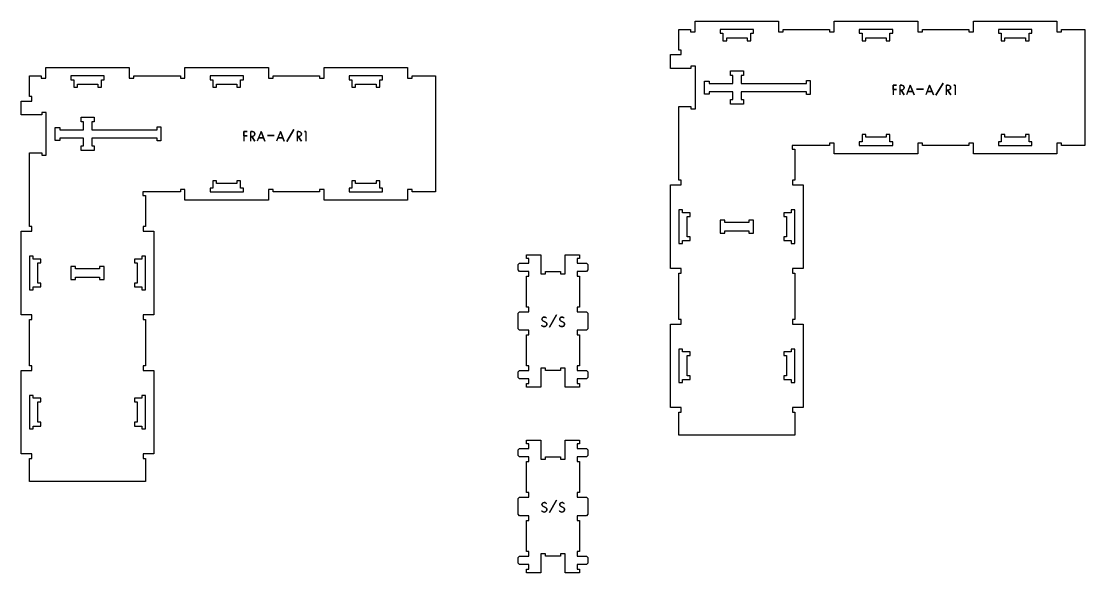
# Model space of a CAD drawing. Extents: x -6325 to 14275, y -6125 to 2946.
# Drawn here: x -1446 to 846, y 1457 to 2646 of the extents above; entities that cross this region are included whole.
import ezdxf

# ---------------------------------------------------------------- set-up
doc = ezdxf.new("R2010")
doc.units = 0
for name, color, linetype in [('CUTS', 7, 'CONTINUOUS'), ('OUTLINES', 7, 'CONTINUOUS'), ('TAGS', 7, 'CONTINUOUS')]:
    doc.layers.add(name, color=color, linetype=linetype)

msp = doc.modelspace()

# ---------------------------------------------------------------- linework, layer by layer
at = {"layer": 'CUTS', "color": 4}
for points in [[(66.5, 2628.5), (60.5, 2628.5), (60.5, 2620.5), (66.5, 2620.5), (66.5, 2610.5), (66.5, 2604.5), (74.5, 2604.5), (74.5, 2610.5), (118.5, 2610.5), (118.5, 2604.5), (126.5, 2604.5), (126.5, 2610.5), (126.5, 2620.5), (132.5, 2620.5), (132.5, 2628.5), (126.5, 2628.5)], [(366.5, 2628.5), (360.5, 2628.5), (360.5, 2620.5), (366.5, 2620.5), (366.5, 2610.5), (366.5, 2604.5), (374.5, 2604.5), (374.5, 2610.5), (418.5, 2610.5), (418.5, 2604.5), (426.5, 2604.5), (426.5, 2610.5), (426.5, 2620.5), (432.5, 2620.5), (432.5, 2628.5), (426.5, 2628.5)], [(666.5, 2628.5), (660.5, 2628.5), (660.5, 2620.5), (666.5, 2620.5), (666.5, 2610.5), (666.5, 2604.5), (674.5, 2604.5), (674.5, 2610.5), (718.5, 2610.5), (718.5, 2604.5), (726.5, 2604.5), (726.5, 2610.5), (726.5, 2620.5), (732.5, 2620.5), (732.5, 2628.5), (726.5, 2628.5)], [(-1333.5, 2528.5), (-1339.5, 2528.5), (-1339.5, 2520.5), (-1333.5, 2520.5), (-1333.5, 2510.5), (-1333.5, 2504.5), (-1325.5, 2504.5), (-1325.5, 2510.5), (-1281.5, 2510.5), (-1281.5, 2504.5), (-1273.5, 2504.5), (-1273.5, 2510.5), (-1273.5, 2520.5), (-1267.5, 2520.5), (-1267.5, 2528.5), (-1273.5, 2528.5)], [(-1033.5, 2528.5), (-1039.5, 2528.5), (-1039.5, 2520.5), (-1033.5, 2520.5), (-1033.5, 2510.5), (-1033.5, 2504.5), (-1025.5, 2504.5), (-1025.5, 2510.5), (-981.5, 2510.5), (-981.5, 2504.5), (-973.5, 2504.5), (-973.5, 2510.5), (-973.5, 2520.5), (-967.5, 2520.5), (-967.5, 2528.5), (-973.5, 2528.5)], [(-733.5, 2528.5), (-739.5, 2528.5), (-739.5, 2520.5), (-733.5, 2520.5), (-733.5, 2510.5), (-733.5, 2504.5), (-725.5, 2504.5), (-725.5, 2510.5), (-681.5, 2510.5), (-681.5, 2504.5), (-673.5, 2504.5), (-673.5, 2510.5), (-673.5, 2520.5), (-667.5, 2520.5), (-667.5, 2528.5), (-673.5, 2528.5)], [(246.5, 2512.5), (246.5, 2518.5), (254.5, 2518.5), (254.5, 2512.5), (254.5, 2494.5), (254.5, 2488.5), (246.5, 2488.5), (246.5, 2494.5), (105.5, 2494.5), (105.5, 2477.5), (110.5, 2477.5), (110.5, 2467.5), (82.5, 2467.5), (82.5, 2477.5), (87.5, 2477.5), (87.5, 2494.5), (36.5, 2494.5), (36.5, 2489.5), (26.5, 2489.5), (26.5, 2517.5), (36.5, 2517.5), (36.5, 2512.5), (87.5, 2512.5), (87.5, 2529.5), (82.5, 2529.5), (82.5, 2539.5), (110.5, 2539.5), (110.5, 2529.5), (105.5, 2529.5), (105.5, 2512.5)], [(-1153.5, 2412.5), (-1153.5, 2418.5), (-1145.5, 2418.5), (-1145.5, 2412.5), (-1145.5, 2394.5), (-1145.5, 2388.5), (-1153.5, 2388.5), (-1153.5, 2394.5), (-1294.5, 2394.5), (-1294.5, 2377.5), (-1289.5, 2377.5), (-1289.5, 2367.5), (-1317.5, 2367.5), (-1317.5, 2377.5), (-1312.5, 2377.5), (-1312.5, 2394.5), (-1363.5, 2394.5), (-1363.5, 2389.5), (-1373.5, 2389.5), (-1373.5, 2417.5), (-1363.5, 2417.5), (-1363.5, 2412.5), (-1312.5, 2412.5), (-1312.5, 2429.5), (-1317.5, 2429.5), (-1317.5, 2439.5), (-1289.5, 2439.5), (-1289.5, 2429.5), (-1294.5, 2429.5), (-1294.5, 2412.5)], [(426.5, 2378.5), (432.5, 2378.5), (432.5, 2386.5), (426.5, 2386.5), (426.5, 2396.5), (426.5, 2402.5), (418.5, 2402.5), (418.5, 2396.5), (374.5, 2396.5), (374.5, 2402.5), (366.5, 2402.5), (366.5, 2396.5), (366.5, 2386.5), (360.5, 2386.5), (360.5, 2378.5), (366.5, 2378.5)], [(726.5, 2378.5), (732.5, 2378.5), (732.5, 2386.5), (726.5, 2386.5), (726.5, 2396.5), (726.5, 2402.5), (718.5, 2402.5), (718.5, 2396.5), (674.5, 2396.5), (674.5, 2402.5), (666.5, 2402.5), (666.5, 2396.5), (666.5, 2386.5), (660.5, 2386.5), (660.5, 2378.5), (666.5, 2378.5)], [(-973.5, 2278.5), (-967.5, 2278.5), (-967.5, 2286.5), (-973.5, 2286.5), (-973.5, 2296.5), (-973.5, 2302.5), (-981.5, 2302.5), (-981.5, 2296.5), (-1025.5, 2296.5), (-1025.5, 2302.5), (-1033.5, 2302.5), (-1033.5, 2296.5), (-1033.5, 2286.5), (-1039.5, 2286.5), (-1039.5, 2278.5), (-1033.5, 2278.5)], [(-673.5, 2278.5), (-667.5, 2278.5), (-667.5, 2286.5), (-673.5, 2286.5), (-673.5, 2296.5), (-673.5, 2302.5), (-681.5, 2302.5), (-681.5, 2296.5), (-725.5, 2296.5), (-725.5, 2302.5), (-733.5, 2302.5), (-733.5, 2296.5), (-733.5, 2286.5), (-739.5, 2286.5), (-739.5, 2278.5), (-733.5, 2278.5)], [(-28.5, 2173.5), (-28.5, 2167.5), (-20.5, 2167.5), (-20.5, 2173.5), (-10.5, 2173.5), (-4.5, 2173.5), (-4.5, 2181.5), (-10.5, 2181.5), (-10.5, 2225.5), (-4.5, 2225.5), (-4.5, 2233.5), (-10.5, 2233.5), (-20.5, 2233.5), (-20.5, 2239.5), (-28.5, 2239.5), (-28.5, 2233.5)], [(221.5, 2233.5), (221.5, 2239.5), (213.5, 2239.5), (213.5, 2233.5), (203.5, 2233.5), (197.5, 2233.5), (197.5, 2225.5), (203.5, 2225.5), (203.5, 2181.5), (197.5, 2181.5), (197.5, 2173.5), (203.5, 2173.5), (213.5, 2173.5), (213.5, 2167.5), (221.5, 2167.5), (221.5, 2173.5)], [(60.5, 2217.5), (60.5, 2189.5), (70.5, 2189.5), (70.5, 2194.5), (122.5, 2194.5), (122.5, 2189.5), (132.5, 2189.5), (132.5, 2217.5), (122.5, 2217.5), (122.5, 2212.5), (70.5, 2212.5), (70.5, 2217.5)], [(-1428.5, 2073.5), (-1428.5, 2067.5), (-1420.5, 2067.5), (-1420.5, 2073.5), (-1410.5, 2073.5), (-1404.5, 2073.5), (-1404.5, 2081.5), (-1410.5, 2081.5), (-1410.5, 2125.5), (-1404.5, 2125.5), (-1404.5, 2133.5), (-1410.5, 2133.5), (-1420.5, 2133.5), (-1420.5, 2139.5), (-1428.5, 2139.5), (-1428.5, 2133.5)], [(-1178.5, 2133.5), (-1178.5, 2139.5), (-1186.5, 2139.5), (-1186.5, 2133.5), (-1196.5, 2133.5), (-1202.5, 2133.5), (-1202.5, 2125.5), (-1196.5, 2125.5), (-1196.5, 2081.5), (-1202.5, 2081.5), (-1202.5, 2073.5), (-1196.5, 2073.5), (-1186.5, 2073.5), (-1186.5, 2067.5), (-1178.5, 2067.5), (-1178.5, 2073.5)], [(-1339.5, 2117.5), (-1339.5, 2089.5), (-1329.5, 2089.5), (-1329.5, 2094.5), (-1277.5, 2094.5), (-1277.5, 2089.5), (-1267.5, 2089.5), (-1267.5, 2117.5), (-1277.5, 2117.5), (-1277.5, 2112.5), (-1329.5, 2112.5), (-1329.5, 2117.5)], [(-28.5, 1873.5), (-28.5, 1867.5), (-20.5, 1867.5), (-20.5, 1873.5), (-10.5, 1873.5), (-4.5, 1873.5), (-4.5, 1881.5), (-10.5, 1881.5), (-10.5, 1925.5), (-4.5, 1925.5), (-4.5, 1933.5), (-10.5, 1933.5), (-20.5, 1933.5), (-20.5, 1939.5), (-28.5, 1939.5), (-28.5, 1933.5)], [(221.5, 1933.5), (221.5, 1939.5), (213.5, 1939.5), (213.5, 1933.5), (203.5, 1933.5), (197.5, 1933.5), (197.5, 1925.5), (203.5, 1925.5), (203.5, 1881.5), (197.5, 1881.5), (197.5, 1873.5), (203.5, 1873.5), (213.5, 1873.5), (213.5, 1867.5), (221.5, 1867.5), (221.5, 1873.5)], [(-1428.5, 1773.5), (-1428.5, 1767.5), (-1420.5, 1767.5), (-1420.5, 1773.5), (-1410.5, 1773.5), (-1404.5, 1773.5), (-1404.5, 1781.5), (-1410.5, 1781.5), (-1410.5, 1825.5), (-1404.5, 1825.5), (-1404.5, 1833.5), (-1410.5, 1833.5), (-1420.5, 1833.5), (-1420.5, 1839.5), (-1428.5, 1839.5), (-1428.5, 1833.5)], [(-1178.5, 1833.5), (-1178.5, 1839.5), (-1186.5, 1839.5), (-1186.5, 1833.5), (-1196.5, 1833.5), (-1202.5, 1833.5), (-1202.5, 1825.5), (-1196.5, 1825.5), (-1196.5, 1781.5), (-1202.5, 1781.5), (-1202.5, 1773.5), (-1196.5, 1773.5), (-1186.5, 1773.5), (-1186.5, 1767.5), (-1178.5, 1767.5), (-1178.5, 1773.5)]]:
    msp.add_lwpolyline(points, close=True, dxfattribs=at)
at = {"layer": 'OUTLINES', "color": 5}
for points in [[(221.5, 2303.5), (216.5, 2303.5), (216.5, 2293.5), (239.5, 2293.5), (239.5, 2113.5), (216.5, 2113.5), (216.5, 2103.5), (221.5, 2103.5), (221.5, 2003.5), (216.5, 2003.5), (216.5, 1993.5), (239.5, 1993.5), (239.5, 1813.5), (216.5, 1813.5), (216.5, 1803.5), (221.5, 1803.5), (221.5, 1753.5), (-28.5, 1753.5), (-28.5, 1803.5), (-23.5, 1803.5), (-23.5, 1813.5), (-46.5, 1813.5), (-46.5, 1993.5), (-23.5, 1993.5), (-23.5, 2003.5), (-28.5, 2003.5), (-28.5, 2103.5), (-23.5, 2103.5), (-23.5, 2113.5), (-46.5, 2113.5), (-46.5, 2293.5), (-23.5, 2293.5), (-23.5, 2303.5), (-28.5, 2303.5), (-28.5, 2462.5), (-2.5, 2462.5), (-2.5, 2457.5), (7.5, 2457.5), (7.5, 2549.5), (-2.5, 2549.5), (-2.5, 2544.5), (-46.5, 2544.5), (-46.5, 2574.5), (-23.5, 2574.5), (-23.5, 2584.5), (-28.5, 2584.5), (-28.5, 2628.5), (-3.5, 2628.5), (-3.5, 2623.5), (6.5, 2623.5), (6.5, 2646.5), (186.5, 2646.5), (186.5, 2623.5), (196.5, 2623.5), (196.5, 2628.5), (296.5, 2628.5), (296.5, 2623.5), (306.5, 2623.5), (306.5, 2646.5), (486.5, 2646.5), (486.5, 2623.5), (496.5, 2623.5), (496.5, 2628.5), (596.5, 2628.5), (596.5, 2623.5), (606.5, 2623.5), (606.5, 2646.5), (786.5, 2646.5), (786.5, 2623.5), (796.5, 2623.5), (796.5, 2628.5), (846.5, 2628.5), (846.5, 2378.5), (796.5, 2378.5), (796.5, 2383.5), (786.5, 2383.5), (786.5, 2360.5), (606.5, 2360.5), (606.5, 2383.5), (596.5, 2383.5), (596.5, 2378.5), (496.5, 2378.5), (496.5, 2383.5), (486.5, 2383.5), (486.5, 2360.5), (306.5, 2360.5), (306.5, 2383.5), (296.5, 2383.5), (296.5, 2378.5), (221.5, 2378.5), (215.5, 2378.5), (215.5, 2370.5), (221.5, 2370.5)], [(-1178.5, 2203.5), (-1183.5, 2203.5), (-1183.5, 2193.5), (-1160.5, 2193.5), (-1160.5, 2013.5), (-1183.5, 2013.5), (-1183.5, 2003.5), (-1178.5, 2003.5), (-1178.5, 1903.5), (-1183.5, 1903.5), (-1183.5, 1893.5), (-1160.5, 1893.5), (-1160.5, 1713.5), (-1183.5, 1713.5), (-1183.5, 1703.5), (-1178.5, 1703.5), (-1178.5, 1653.5), (-1428.5, 1653.5), (-1428.5, 1703.5), (-1423.5, 1703.5), (-1423.5, 1713.5), (-1446.5, 1713.5), (-1446.5, 1893.5), (-1423.5, 1893.5), (-1423.5, 1903.5), (-1428.5, 1903.5), (-1428.5, 2003.5), (-1423.5, 2003.5), (-1423.5, 2013.5), (-1446.5, 2013.5), (-1446.5, 2193.5), (-1423.5, 2193.5), (-1423.5, 2203.5), (-1428.5, 2203.5), (-1428.5, 2362.5), (-1402.5, 2362.5), (-1402.5, 2357.5), (-1392.5, 2357.5), (-1392.5, 2449.5), (-1402.5, 2449.5), (-1402.5, 2444.5), (-1446.5, 2444.5), (-1446.5, 2474.5), (-1423.5, 2474.5), (-1423.5, 2484.5), (-1428.5, 2484.5), (-1428.5, 2528.5), (-1403.5, 2528.5), (-1403.5, 2523.5), (-1393.5, 2523.5), (-1393.5, 2546.5), (-1213.5, 2546.5), (-1213.5, 2523.5), (-1203.5, 2523.5), (-1203.5, 2528.5), (-1103.5, 2528.5), (-1103.5, 2523.5), (-1093.5, 2523.5), (-1093.5, 2546.5), (-913.5, 2546.5), (-913.5, 2523.5), (-903.5, 2523.5), (-903.5, 2528.5), (-803.5, 2528.5), (-803.5, 2523.5), (-793.5, 2523.5), (-793.5, 2546.5), (-613.5, 2546.5), (-613.5, 2523.5), (-603.5, 2523.5), (-603.5, 2528.5), (-553.5, 2528.5), (-553.5, 2278.5), (-603.5, 2278.5), (-603.5, 2283.5), (-613.5, 2283.5), (-613.5, 2260.5), (-793.5, 2260.5), (-793.5, 2283.5), (-803.5, 2283.5), (-803.5, 2278.5), (-903.5, 2278.5), (-903.5, 2283.5), (-913.5, 2283.5), (-913.5, 2260.5), (-1093.5, 2260.5), (-1093.5, 2283.5), (-1103.5, 2283.5), (-1103.5, 2278.5), (-1178.5, 2278.5), (-1184.5, 2278.5), (-1184.5, 2270.5), (-1178.5, 2270.5)], [(-243, 2143), (-243, 2135), (-248, 2135), (-248, 2125), (-228, 2125), (-225, 2122), (-225, 2110), (-228, 2107), (-248, 2107), (-248, 2097), (-243, 2097), (-243, 2030), (-248, 2030), (-248, 2020), (-228, 2020), (-225, 2017), (-225, 1983), (-228, 1980), (-248, 1980), (-248, 1970), (-243, 1970), (-243, 1903), (-248, 1903), (-248, 1893), (-228, 1893), (-225, 1890), (-225, 1878), (-228, 1875), (-248, 1875), (-248, 1865), (-243, 1865), (-243, 1857), (-274, 1857), (-274, 1898), (-284, 1898), (-284, 1893), (-316, 1893), (-316, 1898), (-326, 1898), (-326, 1857), (-357, 1857), (-357, 1865), (-352, 1865), (-352, 1875), (-372, 1875), (-375, 1878), (-375, 1890), (-372, 1893), (-352, 1893), (-352, 1903), (-357, 1903), (-357, 1970), (-352, 1970), (-352, 1980), (-372, 1980), (-375, 1983), (-375, 2017), (-372, 2020), (-352, 2020), (-352, 2030), (-357, 2030), (-357, 2097), (-352, 2097), (-352, 2107), (-372, 2107), (-375, 2110), (-375, 2122), (-372, 2125), (-352, 2125), (-352, 2135), (-357, 2135), (-357, 2143), (-326, 2143), (-326, 2102), (-316, 2102), (-316, 2107), (-284, 2107), (-284, 2102), (-274, 2102), (-274, 2143)], [(-243, 1743), (-243, 1735), (-248, 1735), (-248, 1725), (-228, 1725), (-225, 1722), (-225, 1710), (-228, 1707), (-248, 1707), (-248, 1697), (-243, 1697), (-243, 1630), (-248, 1630), (-248, 1620), (-228, 1620), (-225, 1617), (-225, 1583), (-228, 1580), (-248, 1580), (-248, 1570), (-243, 1570), (-243, 1503), (-248, 1503), (-248, 1493), (-228, 1493), (-225, 1490), (-225, 1478), (-228, 1475), (-248, 1475), (-248, 1465), (-243, 1465), (-243, 1457), (-274, 1457), (-274, 1498), (-284, 1498), (-284, 1493), (-316, 1493), (-316, 1498), (-326, 1498), (-326, 1457), (-357, 1457), (-357, 1465), (-352, 1465), (-352, 1475), (-372, 1475), (-375, 1478), (-375, 1490), (-372, 1493), (-352, 1493), (-352, 1503), (-357, 1503), (-357, 1570), (-352, 1570), (-352, 1580), (-372, 1580), (-375, 1583), (-375, 1617), (-372, 1620), (-352, 1620), (-352, 1630), (-357, 1630), (-357, 1697), (-352, 1697), (-352, 1707), (-372, 1707), (-375, 1710), (-375, 1722), (-372, 1725), (-352, 1725), (-352, 1735), (-357, 1735), (-357, 1743), (-326, 1743), (-326, 1702), (-316, 1702), (-316, 1707), (-284, 1707), (-284, 1702), (-274, 1702), (-274, 1743)]]:
    msp.add_lwpolyline(points, close=True, dxfattribs=at)
at = {"layer": 'TAGS', "color": 2}
for points in [[(433.1, 2499.4), (440.3, 2499.4), (433.1, 2499.4), (433.1, 2508.5), (440.6, 2508.5), (433.1, 2508.5), (433.1, 2488)], [(448.3, 2488), (448.3, 2508.5), (451.9, 2508.5), (453.9, 2508.2), (455.5, 2507.3), (456.6, 2505.7), (457, 2503.4), (456.4, 2501.1), (455, 2499.4), (453.4, 2498.4), (451.9, 2498.1), (448.3, 2498.1), (451.9, 2498.1), (453.4, 2498.4), (455, 2499.4), (456.4, 2501.1), (457, 2503.4), (456.6, 2505.7), (455.5, 2507.3), (453.9, 2508.2), (451.9, 2508.5), (448.3, 2508.5)], [(470.4, 2508.5), (478.4, 2488), (470.4, 2508.5), (462.4, 2488)], [(512.1, 2508.5), (520.1, 2488), (512.1, 2508.5), (504.1, 2488)], [(548.8, 2488), (548.8, 2508.5), (552.3, 2508.5), (554.3, 2508.2), (555.9, 2507.3), (557, 2505.7), (557.4, 2503.4), (556.8, 2501.1), (555.4, 2499.4), (553.8, 2498.4), (552.3, 2498.1), (548.8, 2498.1), (552.3, 2498.1), (553.8, 2498.4), (555.4, 2499.4), (556.8, 2501.1), (557.4, 2503.4), (557, 2505.7), (555.9, 2507.3), (554.3, 2508.2), (552.3, 2508.5), (548.8, 2508.5)], [(566.9, 2508.5), (564, 2508.5), (566.9, 2508.5), (566.9, 2488)], [(-966.9, 2399.4), (-959.7, 2399.4), (-966.9, 2399.4), (-966.9, 2408.5), (-959.4, 2408.5), (-966.9, 2408.5), (-966.9, 2388)], [(-951.7, 2388), (-951.7, 2408.5), (-948.1, 2408.5), (-946.1, 2408.2), (-944.5, 2407.3), (-943.4, 2405.7), (-943, 2403.4), (-943.6, 2401.1), (-945, 2399.4), (-946.6, 2398.4), (-948.1, 2398.1), (-951.7, 2398.1), (-948.1, 2398.1), (-946.6, 2398.4), (-945, 2399.4), (-943.6, 2401.1), (-943, 2403.4), (-943.4, 2405.7), (-944.5, 2407.3), (-946.1, 2408.2), (-948.1, 2408.5), (-951.7, 2408.5)], [(-929.6, 2408.5), (-921.6, 2388), (-929.6, 2408.5), (-937.6, 2388)], [(-887.9, 2408.5), (-879.9, 2388), (-887.9, 2408.5), (-895.9, 2388)], [(-851.2, 2388), (-851.2, 2408.5), (-847.7, 2408.5), (-845.7, 2408.2), (-844.1, 2407.3), (-843, 2405.7), (-842.6, 2403.4), (-843.2, 2401.1), (-844.6, 2399.4), (-846.2, 2398.4), (-847.7, 2398.1), (-851.2, 2398.1), (-847.7, 2398.1), (-846.2, 2398.4), (-844.6, 2399.4), (-843.2, 2401.1), (-842.6, 2403.4), (-843, 2405.7), (-844.1, 2407.3), (-845.7, 2408.2), (-847.7, 2408.5), (-851.2, 2408.5)], [(-833.1, 2408.5), (-836, 2408.5), (-833.1, 2408.5), (-833.1, 2388)], [(-325, 1991.4), (-324.1, 1989.9), (-322.8, 1988.8), (-321.3, 1988.2), (-319.2, 1988), (-317, 1988.2), (-315.1, 1989.1), (-313.7, 1990.6), (-313.2, 1992.6), (-313.4, 1994.6), (-314.2, 1996), (-315.2, 1996.8), (-316.2, 1997.4), (-320.8, 1999.7), (-322, 2000.4), (-322.9, 2001.3), (-323.5, 2002.4), (-323.8, 2003.8), (-323.5, 2005.4), (-322.6, 2007), (-321, 2008.1), (-318.8, 2008.5), (-316.7, 2008.2), (-315.3, 2007.4), (-314.2, 2006.4), (-315.3, 2007.4), (-316.7, 2008.2), (-318.8, 2008.5), (-321, 2008.1), (-322.6, 2007), (-323.5, 2005.4), (-323.8, 2003.8), (-323.5, 2002.4), (-322.9, 2001.3), (-322, 2000.4), (-320.8, 1999.7), (-316.2, 1997.4), (-315.2, 1996.8), (-314.2, 1996), (-313.4, 1994.6), (-313.2, 1992.6), (-313.7, 1990.6), (-315.1, 1989.1), (-317, 1988.2), (-319.2, 1988), (-321.3, 1988.2), (-322.8, 1988.8), (-324.1, 1989.9)], [(-286.9, 1991.4), (-285.9, 1989.9), (-284.7, 1988.8), (-283.1, 1988.2), (-281.1, 1988), (-278.8, 1988.2), (-276.9, 1989.1), (-275.6, 1990.6), (-275, 1992.6), (-275.3, 1994.6), (-276, 1996), (-277.1, 1996.8), (-278, 1997.4), (-282.6, 1999.7), (-283.8, 2000.4), (-284.7, 2001.3), (-285.3, 2002.4), (-285.6, 2003.8), (-285.3, 2005.4), (-284.4, 2007), (-282.8, 2008.1), (-280.7, 2008.5), (-278.5, 2008.2), (-277.1, 2007.4), (-276.1, 2006.4), (-277.1, 2007.4), (-278.5, 2008.2), (-280.7, 2008.5), (-282.8, 2008.1), (-284.4, 2007), (-285.3, 2005.4), (-285.6, 2003.8), (-285.3, 2002.4), (-284.7, 2001.3), (-283.8, 2000.4), (-282.6, 1999.7), (-278, 1997.4), (-277.1, 1996.8), (-276, 1996), (-275.3, 1994.6), (-275, 1992.6), (-275.6, 1990.6), (-276.9, 1989.1), (-278.8, 1988.2), (-281.1, 1988), (-283.1, 1988.2), (-284.7, 1988.8), (-285.9, 1989.9)], [(-325, 1591.4), (-324.1, 1589.9), (-322.8, 1588.8), (-321.3, 1588.2), (-319.2, 1588), (-317, 1588.2), (-315.1, 1589.1), (-313.7, 1590.6), (-313.2, 1592.6), (-313.4, 1594.6), (-314.2, 1596), (-315.2, 1596.8), (-316.2, 1597.4), (-320.8, 1599.7), (-322, 1600.4), (-322.9, 1601.3), (-323.5, 1602.4), (-323.8, 1603.8), (-323.5, 1605.4), (-322.6, 1607), (-321, 1608.1), (-318.8, 1608.5), (-316.7, 1608.2), (-315.3, 1607.4), (-314.2, 1606.4), (-315.3, 1607.4), (-316.7, 1608.2), (-318.8, 1608.5), (-321, 1608.1), (-322.6, 1607), (-323.5, 1605.4), (-323.8, 1603.8), (-323.5, 1602.4), (-322.9, 1601.3), (-322, 1600.4), (-320.8, 1599.7), (-316.2, 1597.4), (-315.2, 1596.8), (-314.2, 1596), (-313.4, 1594.6), (-313.2, 1592.6), (-313.7, 1590.6), (-315.1, 1589.1), (-317, 1588.2), (-319.2, 1588), (-321.3, 1588.2), (-322.8, 1588.8), (-324.1, 1589.9)], [(-286.9, 1591.4), (-285.9, 1589.9), (-284.7, 1588.8), (-283.1, 1588.2), (-281.1, 1588), (-278.8, 1588.2), (-276.9, 1589.1), (-275.6, 1590.6), (-275, 1592.6), (-275.3, 1594.6), (-276, 1596), (-277.1, 1596.8), (-278, 1597.4), (-282.6, 1599.7), (-283.8, 1600.4), (-284.7, 1601.3), (-285.3, 1602.4), (-285.6, 1603.8), (-285.3, 1605.4), (-284.4, 1607), (-282.8, 1608.1), (-280.7, 1608.5), (-278.5, 1608.2), (-277.1, 1607.4), (-276.1, 1606.4), (-277.1, 1607.4), (-278.5, 1608.2), (-280.7, 1608.5), (-282.8, 1608.1), (-284.4, 1607), (-285.3, 1605.4), (-285.6, 1603.8), (-285.3, 1602.4), (-284.7, 1601.3), (-283.8, 1600.4), (-282.6, 1599.7), (-278, 1597.4), (-277.1, 1596.8), (-276, 1596), (-275.3, 1594.6), (-275, 1592.6), (-275.6, 1590.6), (-276.9, 1589.1), (-278.8, 1588.2), (-281.1, 1588), (-283.1, 1588.2), (-284.7, 1588.8), (-285.9, 1589.9)]]:
    msp.add_lwpolyline(points, dxfattribs=at)
for points in [[(498.7, 2500.3), (484.1, 2500.3)], [(541, 2513.2), (525.8, 2486.8)], [(457.1, 2488), (450.4, 2498)], [(475.6, 2495.3), (465.2, 2495.3)], [(517.2, 2495.3), (506.9, 2495.3)], [(557.5, 2488), (550.8, 2498)], [(-859, 2413.2), (-874.2, 2386.8)], [(-942.9, 2388), (-949.6, 2398)], [(-924.4, 2395.3), (-934.8, 2395.3)], [(-901.3, 2400.3), (-915.9, 2400.3)], [(-882.8, 2395.3), (-893.1, 2395.3)], [(-842.5, 2388), (-849.2, 2398)], [(-292.2, 2013.2), (-307.4, 1986.8)], [(-292.2, 1613.2), (-307.4, 1586.8)]]:
    msp.add_lwpolyline(points, close=True, dxfattribs=at)

doc.saveas('drawing.dxf')
